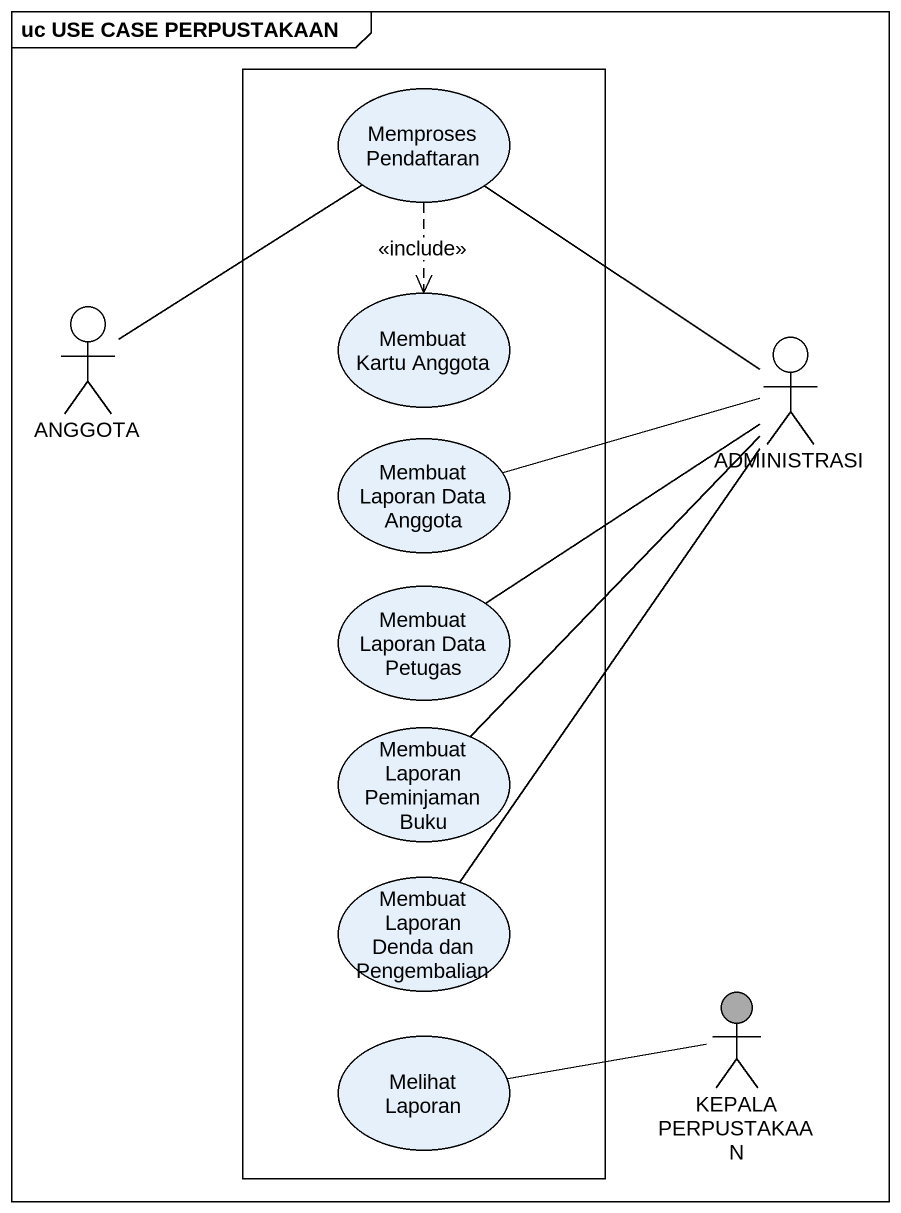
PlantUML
@startuml
mainframe uc USE CASE PERPUSTAKAAN
rectangle " " as rectangle1 {
  usecase "Memproses Pendaftaran" as Memproses_Pendaftaran
  usecase "Membuat Kartu Anggota" as Membuat_Kartu_Anggota
  usecase "Membuat Laporan Data Anggota" as Membuat_Laporan_Data_Anggota
  usecase "Membuat Laporan Data Petugas" as Membuat_Laporan_Data_Petugas
  usecase "Membuat Laporan Peminjaman Buku" as Membuat_Laporan_Peminjaman
  usecase "Membuat Laporan Denda dan Pengembalian" as Membuat_Laporan_Denda_dan
  usecase "Melihat Laporan" as Melihat_Laporan
}
actor ANGGOTA
actor ADMINISTRASI #FFFFFF
actor "KEPALA PERPUSTAKAAN" as KEPALA_PERPUSTAKAAN #A9A9A9
Memproses_Pendaftaran ..> Membuat_Kartu_Anggota : <<include>>
ANGGOTA -up- Memproses_Pendaftaran
ADMINISTRASI -up- Memproses_Pendaftaran
ADMINISTRASI -left- Membuat_Laporan_Data_Anggota
ADMINISTRASI -- Membuat_Laporan_Data_Petugas
ADMINISTRASI -- Membuat_Laporan_Peminjaman
ADMINISTRASI -- Membuat_Laporan_Denda_dan
KEPALA_PERPUSTAKAAN -left- Melihat_Laporan
@enduml
